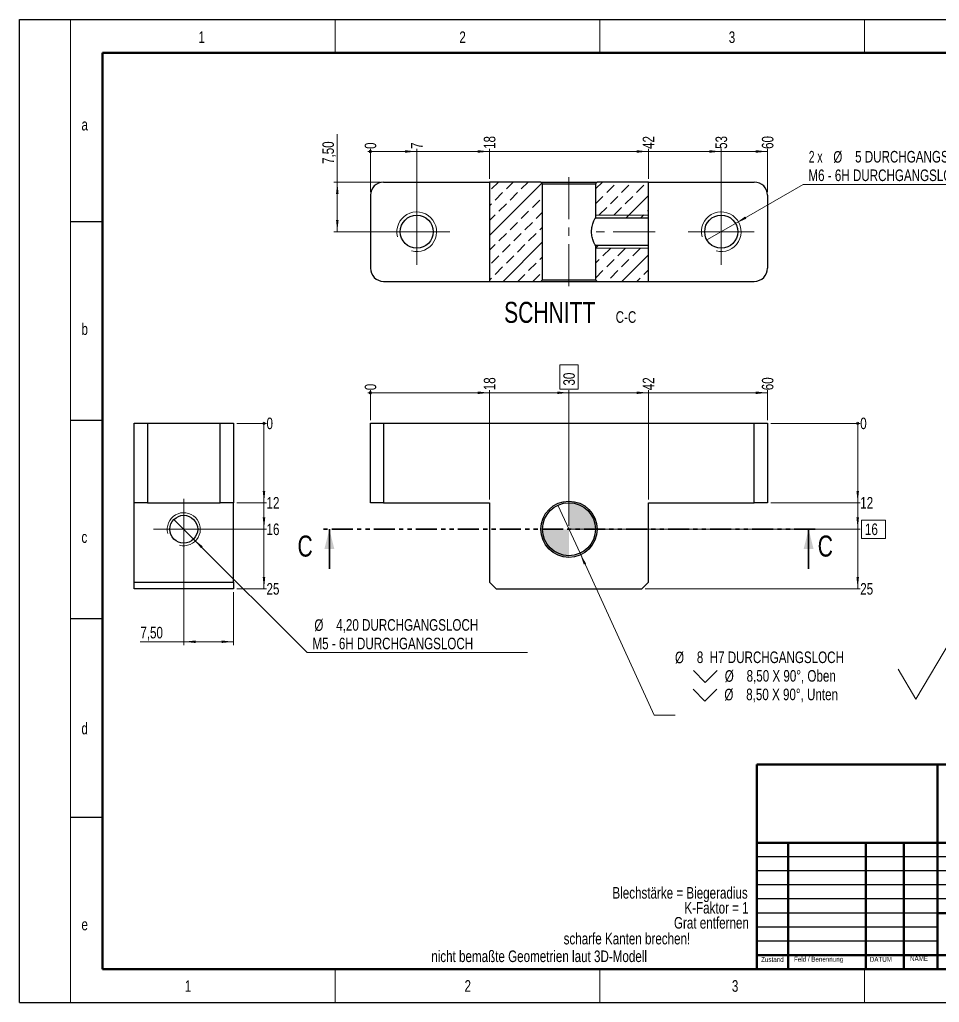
# Model space of a CAD drawing. Header units: millimetres. Extents: x 0 to 420, y 0 to 297.
# Drawn here: x 0 to 277.9, y 0 to 297 of the extents above; entities that cross this region are included whole.
import ezdxf

# ---------------------------------------------------------------- set-up
doc = ezdxf.new("R2010")
doc.units = ezdxf.units.MM
doc.linetypes.add('CENTERX2', pattern=[20.32, 12.7, -2.54, 2.54, -2.54])
doc.linetypes.add('PHANTOM', pattern=[12.7, 6.35, -1.27, 1.27, -1.27, 1.27, -1.27])
doc.styles.add('SLDTEXTSTYLE2', font='TXT', dxfattribs={"width": 0.75})
doc.styles.add('SLDTEXTSTYLE4', font='TXT', dxfattribs={"width": 0.65625})
doc.styles.add('SLDTEXTSTYLE6', font='TXT', dxfattribs={"width": 0.666667})
doc.dimstyles.new('SLDDIMSTYLE0', dxfattribs={"dimtxt": 3.5, "dimasz": 0.254, "dimexe": 0, "dimexo": 0.0625, "dimgap": 0.875, "dimtad": 0, "dimtih": 1, "dimtoh": 1, "dimdec": 0, "dimlfac": 0.5, "dimrnd": 1e-09, "dimdsep": 46, "dimtxsty": 'SLDTEXTSTYLE2', "dimblk1": 'ORIGIN', "dimblk2": 'ORIGIN', "dimsah": 1, "dimcen": 0.09, "dimadec": 0, "dimazin": 2, "dimtfac": 1, "dimtdec": 3, "dimtofl": 0, "dimtmove": 0, "dimatfit": 3, "dimldrblk": 'ORIGIN', "dimfxl": 1, "dimfrac": 2, "dimtolj": 1, "dimtzin": 12, "dimarcsym": 0})
doc.dimstyles.new('SLDDIMSTYLE1', dxfattribs={"dimtxt": 3.5, "dimasz": 3.556, "dimexe": 0, "dimexo": 0.0625, "dimgap": 0.875, "dimtad": 0, "dimtih": 1, "dimtoh": 1, "dimlfac": 0.5, "dimrnd": 1e-09, "dimzin": 12, "dimdsep": 46, "dimtxsty": 'SLDTEXTSTYLE2', "dimsah": 1, "dimcen": 0.09, "dimadec": 0, "dimazin": 3, "dimtfac": 1, "dimtdec": 3, "dimtofl": 0, "dimtmove": 0, "dimatfit": 3, "dimfxl": 1, "dimfrac": 2, "dimtolj": 1, "dimtzin": 12, "dimarcsym": 0})
doc.dimstyles.new('SLDDIMSTYLE2', dxfattribs={"dimtxt": 3.5, "dimasz": 3.556, "dimexe": 0, "dimexo": 0.0625, "dimgap": -0.875, "dimtad": 0, "dimtih": 1, "dimtoh": 1, "dimlfac": 0.5, "dimrnd": 1e-09, "dimzin": 12, "dimdsep": 46, "dimtxsty": 'SLDTEXTSTYLE2', "dimsah": 1, "dimcen": 0.09, "dimadec": 0, "dimazin": 3, "dimtfac": 1, "dimtdec": 3, "dimtofl": 0, "dimtmove": 0, "dimatfit": 3, "dimfxl": 1, "dimfrac": 2, "dimtolj": 1, "dimarcsym": 0})
doc.dimstyles.new('SLDDIMSTYLE3', dxfattribs={"dimtxt": 3.5, "dimasz": 3.556, "dimexe": 0, "dimexo": 0.0625, "dimgap": 0.875, "dimtad": 0, "dimtih": 1, "dimtoh": 1, "dimdec": 6, "dimlfac": 0.5, "dimrnd": 1e-09, "dimzin": 12, "dimdsep": 46, "dimtxsty": 'SLDTEXTSTYLE2', "dimblk1": 'NONE', "dimsah": 1, "dimcen": 0, "dimadec": 0, "dimazin": 3, "dimtfac": 1, "dimtdec": 3, "dimtmove": 0, "dimatfit": 3, "dimldrblk": 'NONE', "dimfxl": 1, "dimfrac": 2, "dimtolj": 1, "dimarcsym": 0})
doc.dimstyles.new('SLDDIMSTYLE5', dxfattribs={"dimtxt": 3.5, "dimasz": 3.556, "dimexe": 0, "dimexo": 0.0625, "dimgap": 0.875, "dimtad": 1, "dimlfac": 0.5, "dimrnd": 1e-09, "dimzin": 12, "dimdsep": 46, "dimtxsty": 'SLDTEXTSTYLE2', "dimsah": 1, "dimcen": 0.09, "dimadec": 0, "dimazin": 3, "dimtfac": 1, "dimtdec": 3, "dimtofl": 0, "dimtmove": 0, "dimatfit": 3, "dimfxl": 1, "dimfrac": 2, "dimtolj": 1, "dimtzin": 12, "dimarcsym": 0})
doc.dimstyles.new('SLDDIMSTYLE6', dxfattribs={"dimtxt": 3.5, "dimasz": 3.556, "dimexe": 0, "dimexo": 0.0625, "dimgap": 0.875, "dimtad": 0, "dimtih": 1, "dimtoh": 1, "dimlfac": 0.5, "dimrnd": 1e-09, "dimzin": 4, "dimdsep": 46, "dimtxsty": 'SLDTEXTSTYLE2', "dimblk1": 'NONE', "dimsah": 1, "dimcen": 0, "dimadec": 0, "dimazin": 1, "dimtfac": 1, "dimtdec": 3, "dimtmove": 0, "dimatfit": 3, "dimldrblk": 'NONE', "dimfxl": 1, "dimfrac": 2, "dimtolj": 1, "dimtzin": 12, "dimarcsym": 0})
doc.dimstyles.new('SLDDIMSTYLE7', dxfattribs={"dimtxt": 3.5, "dimasz": 3.556, "dimexe": 0, "dimexo": 0.0625, "dimgap": 0.875, "dimtad": 0, "dimtih": 1, "dimtoh": 1, "dimdec": 6, "dimlfac": 0.5, "dimrnd": 1e-09, "dimzin": 12, "dimdsep": 46, "dimtxsty": 'SLDTEXTSTYLE2', "dimblk1": 'NONE', "dimsah": 1, "dimcen": 0, "dimadec": 0, "dimazin": 3, "dimtfac": 1, "dimtdec": 3, "dimtmove": 0, "dimatfit": 3, "dimldrblk": 'NONE', "dimfxl": 1, "dimfrac": 2, "dimtolj": 1, "dimtzin": 12, "dimarcsym": 0})
pattern_1 = [(45, (0, 0), (-8.98026, 8.98026), []), (45, (4.49, 0), (-8.98026, 8.98026), [3.175, -1.5875]), (45, (8.98, 0), (-8.98026, 8.98026), [3.175, -1.5875]), (45, (13.47, 0), (-8.98026, 8.98026), [3.175, -1.5875])]

# ---------------------------------------------------------------- blocks, each defined once
blk = doc.blocks.new('SW_NOTE_0_7')
at = {"color": 0, "linetype": 'Continuous', "lineweight": 0, "char_height": 3.5, "attachment_point": 3, "style": 'SLDTEXTSTYLE2'}
for s, insert in [('Blechstärke = Biegeradius', (56.77, 4.51)), ('K-Faktor = 1', (57.05, -0.01)), ('Grat entfernen', (57.12, -4.54))]:
    blk.add_mtext(s, dxfattribs=dict(at, insert=insert))
blk = doc.blocks.new('SW_SFSYMBOL_0')
at = {"color": 0, "linetype": 'Continuous', "lineweight": 0}
for p, q in [((-11.87, -9.07), (-1.17, 9.07)), ((-1.17, 9.07), (29.69, 9.07)), ((-11.87, -9.07), (-17.23, 0))]:
    blk.add_line(p, q, dxfattribs=at)
at = {"color": 0, "linetype": 'Continuous', "lineweight": 0, "insert": (0, 8.19), "char_height": 6.35, "attachment_point": 1, "style": 'SLDTEXTSTYLE4'}
blk.add_mtext('Ra   1,6', dxfattribs=at)
blk = doc.blocks.new('_Origin')
at = {"color": 0, "linetype": 'ByBlock', "lineweight": -2}
blk.add_line((0, 0), (-1, 0), dxfattribs=at)
blk.add_circle((0, 0), 0.5, dxfattribs=at)
blk = doc.blocks.new('_D')
at = {"color": 7, "linetype": 'Continuous', "lineweight": 0}
blk.add_line((226.98, 175), (253.98, 175), dxfattribs=at)
at = {"color": 7, "linetype": 'Continuous', "lineweight": 18, "xscale": 0.762, "yscale": 0.762}
blk.add_blockref('_Origin', (253.22, 175), dxfattribs=at)
at = {"color": 7, "linetype": 'Continuous', "lineweight": 18, "insert": (253.98, 176.73), "char_height": 3.5, "attachment_point": 1, "style": 'SLDTEXTSTYLE2'}
blk.add_mtext('0', dxfattribs=at)
blk = doc.blocks.new('_D_1')
at = {"color": 7, "linetype": 'Continuous', "lineweight": 0}
for p, q in [((253.22, 175), (253.22, 151)), ((226.98, 151), (253.98, 151))]:
    blk.add_line(p, q, dxfattribs=at)
at = {"color": 7, "linetype": 'Continuous', "lineweight": 18}
blk.add_solid([(253.22, 151), (253.6, 154.56), (252.84, 154.56)], dxfattribs=at)
at = {"color": 7, "linetype": 'Continuous', "lineweight": 18, "insert": (253.98, 152.73), "char_height": 3.5, "attachment_point": 1, "style": 'SLDTEXTSTYLE2'}
blk.add_mtext('12', dxfattribs=at)
blk = doc.blocks.new('_D_2')
at = {"color": 7, "linetype": 'Continuous', "lineweight": 0}
for p, q in [((253.22, 151), (253.22, 143)), ((254.34, 140.22), (254.34, 145.78)), ((254.34, 145.78), (261.64, 145.78)), ((261.64, 145.78), (261.64, 140.22)), ((166.98, 143), (253.98, 143)), ((261.64, 140.22), (254.34, 140.22))]:
    blk.add_line(p, q, dxfattribs=at)
at = {"color": 7, "linetype": 'Continuous', "lineweight": 18}
blk.add_solid([(253.22, 143), (253.6, 146.56), (252.84, 146.56)], dxfattribs=at)
at = {"color": 7, "linetype": 'Continuous', "lineweight": 18, "insert": (255.4, 144.73), "char_height": 3.5, "attachment_point": 1, "style": 'SLDTEXTSTYLE2'}
blk.add_mtext('16', dxfattribs=at)
blk = doc.blocks.new('_D_3')
at = {"color": 7, "linetype": 'Continuous', "lineweight": 0}
for p, q in [((253.22, 143), (253.22, 125)), ((188.98, 125), (253.98, 125))]:
    blk.add_line(p, q, dxfattribs=at)
at = {"color": 7, "linetype": 'Continuous', "lineweight": 18}
blk.add_solid([(253.22, 125), (253.6, 128.56), (252.84, 128.56)], dxfattribs=at)
at = {"color": 7, "linetype": 'Continuous', "lineweight": 18, "insert": (253.98, 126.73), "char_height": 3.5, "attachment_point": 1, "style": 'SLDTEXTSTYLE2'}
blk.add_mtext('25', dxfattribs=at)
blk = doc.blocks.new('_D_4')
at = {"color": 7, "linetype": 'Continuous', "lineweight": 0}
blk.add_line((105.98, 176), (105.98, 185), dxfattribs=at)
at = {"color": 7, "linetype": 'Continuous', "lineweight": 18, "xscale": 0.762, "yscale": 0.762}
blk.add_blockref('_Origin', (105.98, 184.24), dxfattribs=at)
at = {"color": 7, "linetype": 'Continuous', "lineweight": 18, "insert": (104.25, 185), "char_height": 3.5, "attachment_point": 1, "rotation": 90, "style": 'SLDTEXTSTYLE2'}
blk.add_mtext('0', dxfattribs=at)
blk = doc.blocks.new('_D_5')
at = {"color": 7, "linetype": 'Continuous', "lineweight": 0}
for p, q in [((105.98, 184.24), (141.98, 184.24)), ((141.98, 152), (141.98, 185))]:
    blk.add_line(p, q, dxfattribs=at)
at = {"color": 7, "linetype": 'Continuous', "lineweight": 18}
blk.add_solid([(141.98, 184.24), (138.43, 184.62), (138.43, 183.86)], dxfattribs=at)
at = {"color": 7, "linetype": 'Continuous', "lineweight": 18, "insert": (140.25, 185), "char_height": 3.5, "attachment_point": 1, "rotation": 90, "style": 'SLDTEXTSTYLE2'}
blk.add_mtext('18', dxfattribs=at)
blk = doc.blocks.new('_D_6')
at = {"color": 7, "linetype": 'Continuous', "lineweight": 0}
for p, q in [((163.2, 185.36), (163.2, 192.66)), ((163.2, 192.66), (168.76, 192.66)), ((168.76, 192.66), (168.76, 185.36)), ((141.98, 184.24), (165.98, 184.24)), ((168.76, 185.36), (163.2, 185.36)), ((165.98, 144), (165.98, 185))]:
    blk.add_line(p, q, dxfattribs=at)
at = {"color": 7, "linetype": 'Continuous', "lineweight": 18}
blk.add_solid([(165.98, 184.24), (162.43, 184.62), (162.43, 183.86)], dxfattribs=at)
at = {"color": 7, "linetype": 'Continuous', "lineweight": 18, "insert": (164.25, 186.42), "char_height": 3.5, "attachment_point": 1, "rotation": 90, "style": 'SLDTEXTSTYLE2'}
blk.add_mtext('30', dxfattribs=at)
blk = doc.blocks.new('_D_7')
at = {"color": 7, "linetype": 'Continuous', "lineweight": 0}
for p, q in [((165.98, 184.24), (189.98, 184.24)), ((189.98, 152), (189.98, 185))]:
    blk.add_line(p, q, dxfattribs=at)
at = {"color": 7, "linetype": 'Continuous', "lineweight": 18}
blk.add_solid([(189.98, 184.24), (186.43, 184.62), (186.43, 183.86)], dxfattribs=at)
at = {"color": 7, "linetype": 'Continuous', "lineweight": 18, "insert": (188.25, 185), "char_height": 3.5, "attachment_point": 1, "rotation": 90, "style": 'SLDTEXTSTYLE2'}
blk.add_mtext('42', dxfattribs=at)
blk = doc.blocks.new('_D_8')
at = {"color": 7, "linetype": 'Continuous', "lineweight": 0}
for p, q in [((189.98, 184.24), (225.98, 184.24)), ((225.98, 176), (225.98, 185))]:
    blk.add_line(p, q, dxfattribs=at)
at = {"color": 7, "linetype": 'Continuous', "lineweight": 18}
blk.add_solid([(225.98, 184.24), (222.43, 184.62), (222.43, 183.86)], dxfattribs=at)
at = {"color": 7, "linetype": 'Continuous', "lineweight": 18, "insert": (224.25, 185), "char_height": 3.5, "attachment_point": 1, "rotation": 90, "style": 'SLDTEXTSTYLE2'}
blk.add_mtext('60', dxfattribs=at)
blk = doc.blocks.new('SW_SYMBOL_HOLE_SINK')
at = {"color": 0, "linetype": 'Continuous', "lineweight": 18}
for p, q in [((0, 875), (800, 75)), ((800, 75), (1600, 875))]:
    blk.add_line(p, q, dxfattribs=at)
blk = doc.blocks.new('_D_9')
at = {"color": 7, "linetype": 'Continuous', "lineweight": 0}
for p, q in [((162.66, 150.28), (169.31, 135.72)), ((169.31, 135.72), (191.67, 86.77)), ((191.67, 86.77), (198.02, 86.77))]:
    blk.add_line(p, q, dxfattribs=at)
at = {"color": 7, "linetype": 'Continuous', "lineweight": 18}
blk.add_solid([(169.31, 135.72), (170.44, 132.33), (171.13, 132.65)], dxfattribs=at)
at = {"color": 7, "linetype": 'Continuous', "lineweight": 18, "xscale": 0.0044707031, "yscale": 0.0044707031, "zscale": 0.0044707031}
for p in [(203.6, 96.36), (203.48, 90.75)]:
    blk.add_blockref('SW_SYMBOL_HOLE_SINK', p, dxfattribs=at)
at = {"color": 7, "linetype": 'Continuous', "lineweight": 18, "char_height": 3.5, "attachment_point": 1, "style": 'SLDTEXTSTYLE2'}
for s, insert in [('%%c', (198.02, 106)), ('8', (204.61, 106.05)), ('H7 DURCHGANGSLOCH', (208.49, 106.05)), ('%%c', (213.05, 100.39)), ('8,50 X 90°, Oben', (219.64, 100.44)), ('%%c', (212.93, 94.78)), ('8,50 X 90°, Unten', (219.52, 94.83))]:
    blk.add_mtext(s, dxfattribs=dict(at, insert=insert))
blk = doc.blocks.new('_None')
blk = doc.blocks.new('SW_DOWELSYMBOL_0')
at = {"linetype": 'Continuous', "lineweight": 0}
h = blk.add_hatch(color=0, dxfattribs=at)
edge = h.paths.add_edge_path(flags=0)
edge.add_arc((0, 0), 8.5, 0, 90)
edge.add_line((0, 8.5), (0, 0))
edge.add_line((0, 0), (8.5, 0))
h = blk.add_hatch(color=0, dxfattribs=at)
edge = h.paths.add_edge_path(flags=0)
edge.add_arc((0, 0), 8.5, 180, 270)
edge.add_line((0, -8.5), (0, 0))
edge.add_line((0, 0), (-8.5, 0))
at = {"color": 0, "linetype": 'Continuous', "lineweight": 0}
blk.add_circle((0, 0), 8.5, dxfattribs=at)
blk = doc.blocks.new('_D_10')
at = {"color": 7, "linetype": 'Continuous', "lineweight": 0}
blk.add_line((65.59, 175), (74.59, 175), dxfattribs=at)
at = {"color": 7, "linetype": 'Continuous', "lineweight": 18, "xscale": 0.762, "yscale": 0.762}
blk.add_blockref('_Origin', (73.83, 175), dxfattribs=at)
at = {"color": 7, "linetype": 'Continuous', "lineweight": 18, "insert": (74.59, 176.73), "char_height": 3.5, "attachment_point": 1, "style": 'SLDTEXTSTYLE2'}
blk.add_mtext('0', dxfattribs=at)
blk = doc.blocks.new('_D_11')
at = {"color": 7, "linetype": 'Continuous', "lineweight": 0}
for p, q in [((73.83, 175), (73.83, 151)), ((65.59, 151), (74.59, 151))]:
    blk.add_line(p, q, dxfattribs=at)
at = {"color": 7, "linetype": 'Continuous', "lineweight": 18}
blk.add_solid([(73.83, 151), (74.21, 154.56), (73.45, 154.56)], dxfattribs=at)
at = {"color": 7, "linetype": 'Continuous', "lineweight": 18, "insert": (74.59, 152.73), "char_height": 3.5, "attachment_point": 1, "style": 'SLDTEXTSTYLE2'}
blk.add_mtext('12', dxfattribs=at)
blk = doc.blocks.new('_D_12')
at = {"color": 7, "linetype": 'Continuous', "lineweight": 0}
for p, q in [((73.83, 151), (73.83, 143)), ((50.59, 143), (74.59, 143))]:
    blk.add_line(p, q, dxfattribs=at)
at = {"color": 7, "linetype": 'Continuous', "lineweight": 18}
blk.add_solid([(73.83, 143), (74.21, 146.56), (73.45, 146.56)], dxfattribs=at)
at = {"color": 7, "linetype": 'Continuous', "lineweight": 18, "insert": (74.59, 144.73), "char_height": 3.5, "attachment_point": 1, "style": 'SLDTEXTSTYLE2'}
blk.add_mtext('16', dxfattribs=at)
blk = doc.blocks.new('_D_13')
at = {"color": 7, "linetype": 'Continuous', "lineweight": 0}
for p, q in [((73.83, 143), (73.83, 125)), ((65.59, 125), (74.59, 125))]:
    blk.add_line(p, q, dxfattribs=at)
at = {"color": 7, "linetype": 'Continuous', "lineweight": 18}
blk.add_solid([(73.83, 125), (74.21, 128.56), (73.45, 128.56)], dxfattribs=at)
at = {"color": 7, "linetype": 'Continuous', "lineweight": 18, "insert": (74.59, 126.73), "char_height": 3.5, "attachment_point": 1, "style": 'SLDTEXTSTYLE2'}
blk.add_mtext('25', dxfattribs=at)
blk = doc.blocks.new('_D_14')
at = {"color": 7, "linetype": 'Continuous', "lineweight": 0}
for p, q in [((49.59, 142), (49.59, 108)), ((64.59, 124), (64.59, 108)), ((49.59, 109), (36.46, 109)), ((64.59, 109), (49.59, 109))]:
    blk.add_line(p, q, dxfattribs=at)
at = {"color": 7, "linetype": 'Continuous', "lineweight": 18}
for points in [[(49.59, 109), (53.15, 108.62), (53.15, 109.38)], [(64.59, 109), (61.04, 109.38), (61.04, 108.62)]]:
    blk.add_solid(points, dxfattribs=at)
at = {"color": 7, "linetype": 'Continuous', "lineweight": 18, "insert": (36.46, 113.51), "char_height": 3.5, "attachment_point": 1, "style": 'SLDTEXTSTYLE2'}
blk.add_mtext('7,50', dxfattribs=at)
blk = doc.blocks.new('_D_15')
at = {"color": 7, "linetype": 'Continuous', "lineweight": 0}
for p, q in [((46.62, 145.97), (52.56, 140.03)), ((52.56, 140.03), (86.89, 105.71)), ((86.89, 105.71), (153.45, 105.71))]:
    blk.add_line(p, q, dxfattribs=at)
at = {"color": 7, "linetype": 'Continuous', "lineweight": 18}
blk.add_solid([(52.56, 140.03), (54.81, 137.25), (55.35, 137.79)], dxfattribs=at)
at = {"color": 7, "linetype": 'Continuous', "lineweight": 18, "char_height": 3.5, "attachment_point": 1, "style": 'SLDTEXTSTYLE2'}
for s, insert in [('%%c', (89.05, 115.78)), ('4,20 DURCHGANGSLOCH', (95.65, 115.83)), ('M5 - 6H DURCHGANGSLOCH', (88.47, 110.22))]:
    blk.add_mtext(s, dxfattribs=dict(at, insert=insert))
blk = doc.blocks.new('SW_CENTERMARKSYMBOL_0')
at = {"color": 0, "linetype": 'Continuous', "lineweight": 18}
for p, q in [((0, 5), (0, 9.2)), ((0, 0), (0, 5)), ((-5, 0), (-9.2, 0)), ((0, 0), (-5, 0)), ((0, 0), (0, -5)), ((0, 0), (5, 0)), ((5, 0), (9.2, 0)), ((0, -5), (0, -9.2))]:
    blk.add_line(p, q, dxfattribs=at)
blk = doc.blocks.new('_D_17')
at = {"color": 7, "linetype": 'Continuous', "lineweight": 0}
blk.add_line((105.98, 244.91), (105.98, 257.92), dxfattribs=at)
at = {"color": 7, "linetype": 'Continuous', "lineweight": 18, "xscale": 0.762, "yscale": 0.762}
blk.add_blockref('_Origin', (105.98, 257.15), dxfattribs=at)
at = {"color": 7, "linetype": 'Continuous', "lineweight": 18, "insert": (104.25, 257.92), "char_height": 3.5, "attachment_point": 1, "rotation": 90, "style": 'SLDTEXTSTYLE2'}
blk.add_mtext('0', dxfattribs=at)
blk = doc.blocks.new('_D_18')
at = {"color": 7, "linetype": 'Continuous', "lineweight": 0}
for p, q in [((105.98, 257.15), (119.98, 257.15)), ((119.98, 233.91), (119.98, 257.92))]:
    blk.add_line(p, q, dxfattribs=at)
at = {"color": 7, "linetype": 'Continuous', "lineweight": 18}
blk.add_solid([(119.98, 257.15), (116.43, 257.54), (116.43, 256.77)], dxfattribs=at)
at = {"color": 7, "linetype": 'Continuous', "lineweight": 18, "insert": (118.25, 257.92), "char_height": 3.5, "attachment_point": 1, "rotation": 90, "style": 'SLDTEXTSTYLE2'}
blk.add_mtext('7', dxfattribs=at)
blk = doc.blocks.new('_D_19')
at = {"color": 7, "linetype": 'Continuous', "lineweight": 0}
for p, q in [((119.98, 257.15), (141.98, 257.15)), ((141.98, 248.91), (141.98, 257.92))]:
    blk.add_line(p, q, dxfattribs=at)
at = {"color": 7, "linetype": 'Continuous', "lineweight": 18}
blk.add_solid([(141.98, 257.15), (138.43, 257.54), (138.43, 256.77)], dxfattribs=at)
at = {"color": 7, "linetype": 'Continuous', "lineweight": 18, "insert": (140.25, 257.92), "char_height": 3.5, "attachment_point": 1, "rotation": 90, "style": 'SLDTEXTSTYLE2'}
blk.add_mtext('18', dxfattribs=at)
blk = doc.blocks.new('_D_20')
at = {"color": 7, "linetype": 'Continuous', "lineweight": 0}
for p, q in [((141.98, 257.15), (189.98, 257.15)), ((189.98, 248.91), (189.98, 257.92))]:
    blk.add_line(p, q, dxfattribs=at)
at = {"color": 7, "linetype": 'Continuous', "lineweight": 18}
blk.add_solid([(189.98, 257.15), (186.43, 257.54), (186.43, 256.77)], dxfattribs=at)
at = {"color": 7, "linetype": 'Continuous', "lineweight": 18, "insert": (188.25, 257.92), "char_height": 3.5, "attachment_point": 1, "rotation": 90, "style": 'SLDTEXTSTYLE2'}
blk.add_mtext('42', dxfattribs=at)
blk = doc.blocks.new('_D_21')
at = {"color": 7, "linetype": 'Continuous', "lineweight": 0}
for p, q in [((189.98, 257.15), (211.98, 257.15)), ((211.98, 233.91), (211.98, 257.92))]:
    blk.add_line(p, q, dxfattribs=at)
at = {"color": 7, "linetype": 'Continuous', "lineweight": 18}
blk.add_solid([(211.98, 257.15), (208.43, 257.54), (208.43, 256.77)], dxfattribs=at)
at = {"color": 7, "linetype": 'Continuous', "lineweight": 18, "insert": (210.25, 257.92), "char_height": 3.5, "attachment_point": 1, "rotation": 90, "style": 'SLDTEXTSTYLE2'}
blk.add_mtext('53', dxfattribs=at)
blk = doc.blocks.new('_D_22')
at = {"color": 7, "linetype": 'Continuous', "lineweight": 0}
for p, q in [((211.98, 257.15), (225.98, 257.15)), ((225.98, 244.91), (225.98, 257.92))]:
    blk.add_line(p, q, dxfattribs=at)
at = {"color": 7, "linetype": 'Continuous', "lineweight": 18}
blk.add_solid([(225.98, 257.15), (222.43, 257.54), (222.43, 256.77)], dxfattribs=at)
at = {"color": 7, "linetype": 'Continuous', "lineweight": 18, "insert": (224.25, 257.92), "char_height": 3.5, "attachment_point": 1, "rotation": 90, "style": 'SLDTEXTSTYLE2'}
blk.add_mtext('60', dxfattribs=at)
blk = doc.blocks.new('_D_23')
at = {"color": 7, "linetype": 'Continuous', "lineweight": 0}
for p, q in [((95.98, 247.91), (95.98, 262.43)), ((108.98, 247.91), (94.98, 247.91)), ((95.98, 247.91), (95.98, 232.91)), ((118.98, 232.91), (94.98, 232.91))]:
    blk.add_line(p, q, dxfattribs=at)
at = {"color": 7, "linetype": 'Continuous', "lineweight": 18}
for points in [[(95.98, 247.91), (95.6, 244.35), (96.36, 244.35)], [(95.98, 232.91), (96.36, 236.46), (95.6, 236.46)]]:
    blk.add_solid(points, dxfattribs=at)
at = {"color": 7, "linetype": 'Continuous', "lineweight": 18, "insert": (91.47, 253.38), "char_height": 3.5, "attachment_point": 1, "rotation": 90, "style": 'SLDTEXTSTYLE2'}
blk.add_mtext('7,50', dxfattribs=at)
blk = doc.blocks.new('_D_24')
at = {"color": 7, "linetype": 'Continuous', "lineweight": 0}
for p, q in [((216.31, 235.41), (236.73, 247.2)), ((236.73, 247.2), (303.29, 247.2)), ((207.65, 230.41), (216.31, 235.41))]:
    blk.add_line(p, q, dxfattribs=at)
at = {"color": 7, "linetype": 'Continuous', "lineweight": 18}
blk.add_solid([(216.31, 235.41), (219.58, 236.86), (219.2, 237.52)], dxfattribs=at)
at = {"color": 7, "linetype": 'Continuous', "lineweight": 18, "char_height": 3.5, "attachment_point": 1}
for s, insert, style in [('2 x', (238.43, 257.32), 'SLDTEXTSTYLE6'), ('%%c', (245.84, 257.27), 'SLDTEXTSTYLE2'), ('5 DURCHGANGSLOCH', (252.43, 257.32), 'SLDTEXTSTYLE2'), ('M6 - 6H DURCHGANGSLOCH', (238.32, 251.71), 'SLDTEXTSTYLE2')]:
    blk.add_mtext(s, dxfattribs=dict(at, insert=insert, style=style))
blk = doc.blocks.new('SW_NOTE_0_8')
at = {"color": 0, "linetype": 'Continuous', "lineweight": 0, "attachment_point": 2, "style": 'SLDTEXTSTYLE2'}
for s, insert, char_height in [('SCHNITT', (16.07, 8.19), 6.35), ('C-C', (39.1, 5.35), 3.5)]:
    blk.add_mtext(s, dxfattribs=dict(at, insert=insert, char_height=char_height))
blk = doc.blocks.new('SW_CENTERMARKSYMBOL_1')
at = {"color": 0, "linetype": 'Continuous', "lineweight": 18}
for p, q in [((0, 5), (0, 10)), ((0, 0), (0, 5)), ((-5, 0), (-10, 0)), ((0, 0), (-5, 0)), ((0, 0), (0, -5)), ((0, 0), (5, 0)), ((5, 0), (10, 0)), ((0, -5), (0, -10))]:
    blk.add_line(p, q, dxfattribs=at)
blk = doc.blocks.new('SW_CENTERMARKSYMBOL_2')
at = {"color": 0, "linetype": 'Continuous', "lineweight": 18}
for p, q in [((0, 5), (0, 10)), ((0, 0), (0, 5)), ((-5, 0), (-10, 0)), ((0, 0), (-5, 0)), ((0, 0), (0, -5)), ((0, 0), (5, 0)), ((5, 0), (10, 0)), ((0, -5), (0, -10))]:
    blk.add_line(p, q, dxfattribs=at)

msp = doc.modelspace()

# ---------------------------------------------------------------- hatches: boundary and pattern name
at = {"linetype": 'Continuous', "lineweight": 18}
h = msp.add_hatch(dxfattribs=at)
h.set_pattern_fill('DIN 201 Leichtmetall und Aluminiumlegierung', style=0, pattern_type=2)
h.set_pattern_definition(pattern_1)
h.paths.add_polyline_path([(157.9818035, 218.4076105), (157.9818035, 247.4076105), (157.4818035, 247.9076105), (141.9818035, 247.9076105), (141.9818035, 217.9076105), (157.4818035, 217.9076105)], flags=0)
h = msp.add_hatch(dxfattribs=at)
h.set_pattern_fill('DIN 201 Leichtmetall und Aluminiumlegierung', style=0, pattern_type=2)
h.set_pattern_definition(pattern_1)
h.paths.add_polyline_path([(189.9818035, 237.1076105), (189.9818035, 247.9076105), (174.4818035, 247.9076105), (173.9818035, 247.4076105), (173.9818035, 237.1076105)], flags=0)
h = msp.add_hatch(dxfattribs=at)
h.set_pattern_fill('DIN 201 Leichtmetall und Aluminiumlegierung', style=0, pattern_type=2)
h.set_pattern_definition(pattern_1)
h.paths.add_polyline_path([(173.9818035, 228.7076105), (173.9818035, 218.4076105), (174.4818035, 217.9076105), (189.9818035, 217.9076105), (189.9818035, 228.7076105)], flags=0)

# ---------------------------------------------------------------- linework, layer by layer
at = {"color": 7, "linetype": 'Continuous', "lineweight": 25}
for p, q in [((0.0039786, 0.02368), (0.0039786, 296.9917057)), ((0.0039786, 296.9917057), (419.9752214, 296.9917057)), ((109.9818035, 247.9076105), (141.9818035, 247.9076105)), ((157.4818035, 247.9076105), (141.9818035, 247.9076105)), ((141.9818035, 247.9076105), (141.9818035, 217.9076105)), ((157.9818035, 247.4076105), (157.4818035, 247.9076105)), ((157.4818035, 247.9076105), (174.4818035, 247.9076105)), ((157.9818035, 247.4076105), (173.9818035, 247.4076105)), ((157.9818035, 218.4076105), (157.9818035, 247.4076105)), ((174.4818035, 247.9076105), (173.9818035, 247.4076105)), ((173.9818035, 247.4076105), (173.9818035, 237.1076105)), ((189.9818035, 247.9076105), (174.4818035, 247.9076105)), ((189.9818035, 237.1076105), (189.9818035, 247.9076105)), ((189.9818035, 247.9076105), (221.9818035, 247.9076105)), ((105.9818035, 243.9076105), (105.9818035, 221.9076105)), ((225.9818035, 243.9076105), (225.9818035, 221.9076105)), ((15.3384379, 235.9917057), (25.0039786, 235.9917057)), ((173.9818035, 237.1076105), (189.9818035, 237.1076105)), ((189.9818035, 228.7076105), (189.9818035, 237.1076105)), ((173.9818035, 228.7076105), (173.9818035, 218.4076105)), ((189.9818035, 228.7076105), (173.9818035, 228.7076105)), ((189.9818035, 217.9076105), (189.9818035, 228.7076105)), ((109.9818035, 217.9076105), (141.9818035, 217.9076105)), ((141.9818035, 217.9076105), (157.4818035, 217.9076105)), ((157.4818035, 217.9076105), (157.9818035, 218.4076105)), ((157.4818035, 217.9076105), (174.4818035, 217.9076105)), ((157.9818035, 218.4076105), (173.9818035, 218.4076105)), ((173.9818035, 218.4076105), (174.4818035, 217.9076105)), ((174.4818035, 217.9076105), (189.9818035, 217.9076105)), ((189.9818035, 217.9076105), (221.9818035, 217.9076105)), ((15.3384379, 175.9917057), (25.0039786, 175.9917057)), ((34.594042, 151.0006292), (34.594042, 175.0006292)), ((34.594042, 175.0006292), (38.594042, 175.0006292)), ((38.594042, 175.0006292), (38.594042, 151.0006292)), ((38.594042, 175.0006292), (60.594042, 175.0006292)), ((60.594042, 151.0006292), (60.594042, 175.0006292)), ((60.594042, 175.0006292), (64.594042, 175.0006292)), ((64.594042, 175.0006292), (64.594042, 151.0006292)), ((105.9818035, 151.0006292), (105.9818035, 175.0006292)), ((105.9818035, 175.0006292), (109.9818035, 175.0006292)), ((109.9818035, 175.0006292), (109.9818035, 151.0006292)), ((109.9818035, 175.0006292), (221.9818035, 175.0006292)), ((221.9818035, 151.0006292), (221.9818035, 175.0006292)), ((221.9818035, 175.0006292), (225.9818035, 175.0006292)), ((225.9818035, 175.0006292), (225.9818035, 151.0006292)), ((38.594042, 151.0006292), (34.594042, 151.0006292)), ((34.594042, 127.0006292), (34.594042, 151.0006292)), ((38.594042, 151.0006292), (60.594042, 151.0006292)), ((64.594042, 151.0006292), (60.594042, 151.0006292)), ((64.594042, 127.0006292), (64.594042, 151.0006292)), ((109.9818035, 151.0006292), (105.9818035, 151.0006292)), ((109.9818035, 151.0006292), (141.9818035, 151.0006292)), ((141.9818035, 151.0006292), (141.9818035, 127.0006292)), ((189.9818035, 151.0006292), (221.9818035, 151.0006292)), ((189.9818035, 127.0006292), (189.9818035, 151.0006292)), ((225.9818035, 151.0006292), (221.9818035, 151.0006292)), ((34.594042, 127.0006292), (64.594042, 127.0006292)), ((34.594042, 125.0006292), (34.594042, 127.0006292)), ((64.594042, 125.0006292), (34.594042, 125.0006292)), ((64.594042, 127.0006292), (64.594042, 125.0006292)), ((141.9818035, 127.0006292), (143.9818035, 125.0006292)), ((143.9818035, 125.0006292), (187.9818035, 125.0006292)), ((187.9818035, 125.0006292), (189.9818035, 127.0006292)), ((15.3384379, 115.9917057), (25.0039786, 115.9917057)), ((15.3384379, 55.9917057), (25.0039786, 55.9917057)), ((321.5752214, 44.02368), (222.7752214, 44.02368)), ((321.5752214, 39.77368), (222.7752214, 39.77368)), ((321.5752214, 35.52368), (222.7752214, 35.52368)), ((321.5752214, 31.27368), (222.7752214, 31.27368)), ((277.3752214, 27.02368), (222.7752214, 27.02368)), ((277.3752214, 22.773608), (222.7752214, 22.773608)), ((277.3752214, 18.52368), (222.7752214, 18.52368)), ((0.0039786, 0.02368), (419.9752214, 0.02368))]:
    msp.add_line(p, q, dxfattribs=at)
at = {"color": 7, "linetype": 'Continuous', "lineweight": 18}
for p, q in [((15.3384379, 296.9917057), (15.3384379, 0.02368)), ((95.3002623, 296.9917057), (95.3002623, 286.9917057)), ((175.2620866, 296.9917057), (175.2620866, 286.9917057)), ((255.2239109, 296.9917057), (255.2239109, 286.9917057)), ((189.9818035, 237.9076105), (173.9818035, 237.9076105)), ((189.9818035, 227.9076105), (173.9818035, 227.9076105)), ((95.3002623, 10.02368), (95.3002623, 0.02368)), ((175.2620866, 10.02368), (175.2620866, 0.02368)), ((255.2239109, 10.02368), (255.2239109, 0.02368))]:
    msp.add_line(p, q, dxfattribs=at)
at = {"color": 7, "linetype": 'Continuous', "lineweight": 50}
for p, q in [((25.0039786, 10.02368), (25.0039786, 286.9917057)), ((25.0039786, 286.9917057), (409.9752214, 286.9917057)), ((222.7752214, 71.8979988), (409.9752214, 71.8979988)), ((222.7752214, 71.8979988), (222.7752214, 10.02368)), ((277.3752214, 10.02368), (277.3752214, 71.8979988)), ((409.9752214, 48.27368), (222.7752214, 48.27368)), ((232.1766982, 48.27368), (232.1766982, 10.02368)), ((255.6679334, 48.27368), (255.6679334, 10.02368)), ((267.1741476, 48.27368), (267.1741476, 10.02368)), ((277.3752214, 27.02368), (409.9752214, 27.02368)), ((222.7752214, 14.27368), (409.9752214, 14.27368)), ((25.0039786, 10.02368), (409.9752214, 10.02368))]:
    msp.add_line(p, q, dxfattribs=at)
at = {"color": 7, "linetype": 'CENTERX2', "lineweight": 18}
for p, q in [((165.9818035, 249.4289468), (165.9818035, 216.4076105)), ((191.9818035, 232.9076105), (171.9818035, 232.9076105))]:
    msp.add_line(p, q, dxfattribs=at)
at = {"color": 7, "linetype": 'PHANTOM', "lineweight": 35}
msp.add_line((240.3818035, 143.0006292), (91.5818035, 143.0006292), dxfattribs=at)
at = {"color": 7, "linetype": 'Continuous', "lineweight": 35}
for p, q in [((93.5818035, 131.0006292), (93.5818035, 143.0006292)), ((238.3818035, 131.0006292), (238.3818035, 143.0006292))]:
    msp.add_line(p, q, dxfattribs=at)
at = {"color": 7, "linetype": 'Continuous', "lineweight": 25}
for centre, radius in [((119.9818035, 232.9076105), 5), ((211.9818035, 232.9076105), 5), ((165.9818035, 143.0006292), 8.5), ((165.9818035, 143.0006292), 8), ((49.594042, 143.0006292), 4.2)]:
    msp.add_circle(centre, radius, dxfattribs=at)
for centre, start, end in [((109.9818035, 243.9076105), 90, 180), ((221.9818035, 243.9076105), 0, 90), ((109.9818035, 221.9076105), 180, 270), ((221.9818035, 221.9076105), 270, 0)]:
    msp.add_arc(centre, 4, start, end, dxfattribs=at)
at = {"color": 7, "linetype": 'Continuous', "lineweight": 18}
for centre, radius in [((119.9818035, 232.9076105), 6), ((211.9818035, 232.9076105), 6), ((49.594042, 143.0006292), 5)]:
    msp.add_arc(centre, radius, 255, 195, dxfattribs=at)
at = {"color": 7, "linetype": 'Continuous', "lineweight": 25}
msp.add_open_spline([(173.9818035, 228.7076105), (173.9818035, 228.7076105), (173.9668166, 228.7359613), (173.9098092, 228.8461455), (173.8670303, 228.9294955), (173.7088686, 229.2494792), (173.5606052, 229.5609621), (173.3325489, 230.132018), (173.2547025, 230.3423704), (173.108258, 230.7929592), (173.0403203, 231.0307892), (172.9235685, 231.5336022), (172.8744255, 231.8025444), (172.8083472, 232.3466906), (172.7908159, 232.6227238), (172.7904298, 233.1831157), (172.8081987, 233.4667535), (172.8741571, 234.0110175), (172.9228224, 234.2782739), (173.040652, 234.7859917), (173.1090304, 235.0248699), (173.2556884, 235.4756499), (173.3337071, 235.6862601), (173.5618066, 236.2569497), (173.710176, 236.5684325), (173.867198, 236.8860419), (173.9098442, 236.9691468), (173.9671709, 237.0799409), (173.9818035, 237.1076105), (173.9818035, 237.1076105)], degree=3, knots=[0, 0, 0, 0, 0.0625, 0.0625, 0.125, 0.125, 0.25, 0.25, 0.3125, 0.3125, 0.375, 0.375, 0.4375, 0.4375, 0.5, 0.5, 0.5625, 0.5625, 0.625, 0.625, 0.6875, 0.6875, 0.75, 0.75, 0.875, 0.875, 0.9375, 0.9375, 1, 1, 1, 1], dxfattribs=at)
at = {"color": 7, "linetype": 'Continuous', "lineweight": 35}
for points in [[(93.5818035, 143.0006292), (92.0818035, 137.0006292), (95.0818035, 137.0006292)], [(238.3818035, 143.0006292), (236.8818035, 137.0006292), (239.8818035, 137.0006292)]]:
    msp.add_solid(points, dxfattribs=at)

# ---------------------------------------------------------------- block references
at = {"color": 7, "linetype": 'Continuous', "lineweight": 0}
for name, p in [('SW_CENTERMARKSYMBOL_1', (119.9818035, 232.9076105)), ('SW_CENTERMARKSYMBOL_2', (211.9818035, 232.9076105)), ('SW_NOTE_0_8', (144.1066306, 203.5217075)), ('SW_CENTERMARKSYMBOL_0', (49.594042, 143.0006292)), ('SW_DOWELSYMBOL_0', (165.9818035, 143.0006292)), ('SW_SFSYMBOL_0', (282.6900175, 100.6701178)), ('SW_NOTE_0_7', (163.2187241, 30.3540485))]:
    msp.add_blockref(name, p, dxfattribs=at)

# ---------------------------------------------------------------- texts
at = {"color": 7, "linetype": 'Continuous', "lineweight": 0, "attachment_point": 1, "style": 'SLDTEXTSTYLE2'}
for s, insert, char_height in [('1', (54.0453823, 293.4361381), 3.5), ('2', (132.859206, 293.4361381), 3.5), ('3', (214.2560347, 293.4361381), 3.5), ('a', (18.6785884, 267.0172048), 3.5), ('b', (18.6785884, 205.2312638), 3.5), ('c', (18.6785884, 142.3738903), 3.5), ('d', (18.6785884, 84.5165351), 3.5), ('e', (18.6785884, 25.3073576), 3.5), ('scharfe Kanten brechen!', (164.3659534, 21.036044), 3.5), ('nicht bemaßte Geometrien laut 3D-Modell', (124.3735985, 15.6925872), 3.5), ('Zustand', (224.0352772, 13.7220607), 1.5), ('Feld / Benennung', (233.9723748, 13.8128318), 1.5), ('DATUM', (256.8849949, 13.7754984), 1.5), ('NAME', (269.0348238, 14.0190155), 1.5), ('1', (49.9255953, 6.7220826), 3.5), ('2', (134.4227104, 6.7220826), 3.5), ('3', (215.1942891, 6.7220826), 3.5)]:
    msp.add_mtext(s, dxfattribs=dict(at, insert=insert, char_height=char_height))
at = {"color": 7, "linetype": 'Continuous', "char_height": 6.35, "attachment_point": 1, "style": 'SLDTEXTSTYLE2'}
for insert in [(83.9489175, 141.0821819), (241.1340566, 141.0821819)]:
    msp.add_mtext('C', dxfattribs=dict(at, insert=insert))

# ---------------------------------------------------------------- dimensions: what is measured, and where the dimension line sits
at = {"color": 7, "linetype": 'Continuous', "lineweight": 18}
dim = msp.add_linear_dim(base=(95.9818035, 232.9076105), p1=(109.9818035, 247.9076105), p2=(119.9818035, 232.9076105), angle=90, dimstyle='SLDDIMSTYLE5', dxfattribs=at)
dim.commit()
dim.dimension.update_dxf_attribs({"geometry": '_D_23', "text_midpoint": (95.9818035, 257.9076105), "dimtype": 160})
for feature_location, offset, dtype, origin, dimstyle, picture, middle in [((141.9818035, 247.9076105), (0, 10.00861), 1, (105.9818035, 243.9076105), 'SLDDIMSTYLE1', '_D_19', (141.9818035, 260.5023317)), ((189.9818035, 247.9076105), (0, 10.00861), 1, (105.9818035, 243.9076105), 'SLDDIMSTYLE1', '_D_20', (189.9818035, 260.5023317)), ((211.9818035, 232.9076105), (0, 25.00861), 1, (105.9818035, 243.9076105), 'SLDDIMSTYLE1', '_D_21', (211.9818035, 260.5023317)), ((225.9818035, 243.9076105), (0, 14.00861), 1, (105.9818035, 243.9076105), 'SLDDIMSTYLE1', '_D_22', (225.9818035, 260.5023317)), ((105.981803451, 243.907610505), (0, 14.0086099771), 1, (105.981803451, 243.907610505), 'SLDDIMSTYLE0', '_D_17', (105.981803451, 259.2092760789)), ((119.9818035, 232.9076105), (0, 25.00861), 1, (105.9818035, 243.9076105), 'SLDDIMSTYLE1', '_D_18', (119.9818035, 259.2092761)), ((165.9818035, 143.0006292), (0, 42), 1, (105.9818035, 175.0006292), 'SLDDIMSTYLE2', '_D_6', (165.9818035, 189.0086155)), ((141.9818035, 151.0006292), (0, 34), 1, (105.9818035, 175.0006292), 'SLDDIMSTYLE1', '_D_5', (141.9818035, 187.5867404)), ((189.9818035, 151.0006292), (0, 34), 1, (105.9818035, 175.0006292), 'SLDDIMSTYLE1', '_D_7', (189.9818035, 187.5867404)), ((225.9818035, 175.0006292), (0, 10), 1, (105.9818035, 175.0006292), 'SLDDIMSTYLE1', '_D_8', (225.9818035, 187.5867404)), ((105.981803451, 175.000629242), (0, 10), 1, (105.981803451, 175.000629242), 'SLDDIMSTYLE0', '_D_4', (105.981803451, 186.2936848388)), ((64.5940419852, 175.000629242), (10, 0), 0, (64.5940419852, 175.000629242), 'SLDDIMSTYLE0', '_D_10', (75.887097582, 175.000629242)), ((225.981803451, 175.000629242), (28, 0), 0, (225.981803451, 175.000629242), 'SLDDIMSTYLE0', '_D', (255.2748590477, 175.000629242)), ((49.594042, 143.0006292), (25, 0), 0, (64.594042, 175.0006292), 'SLDDIMSTYLE1', '_D_12', (77.1801532, 143.0006292)), ((64.594042, 151.0006292), (10, 0), 0, (64.594042, 175.0006292), 'SLDDIMSTYLE1', '_D_11', (77.1801532, 151.0006292)), ((64.594042, 125.0006292), (10, 0), 0, (64.594042, 175.0006292), 'SLDDIMSTYLE1', '_D_13', (77.1801532, 125.0006292)), ((165.9818035, 143.0006292), (88, 0), 0, (225.9818035, 175.0006292), 'SLDDIMSTYLE2', '_D_2', (257.9897897, 143.0006292)), ((187.9818035, 125.0006292), (66, 0), 0, (225.9818035, 175.0006292), 'SLDDIMSTYLE1', '_D_3', (256.5679146, 125.0006292)), ((225.9818035, 151.0006292), (28, 0), 0, (225.9818035, 175.0006292), 'SLDDIMSTYLE1', '_D_1', (256.5679146, 151.0006292))]:
    dim = msp.add_ordinate_dim(feature_location=feature_location, offset=offset, dtype=dtype, origin=origin, dimstyle=dimstyle, dxfattribs=at)
    dim.commit()
    dim.dimension.update_dxf_attribs({"geometry": picture, "text_midpoint": middle})
for p1, p2, text, dimstyle, picture, middle in [((207.6516764, 230.4076105), (216.3119305, 235.4076105), '2 x <> DURCHGANGSLOCH\\PM6 - 6H DURCHGANGSLOCH\\P', 'SLDDIMSTYLE7', '_D_24', (270.8066583, 252.7803321)), ((162.6581915, 150.2775519), (169.3054154, 135.7237065), '<> DURCHGANGSLOCH\\P{\\fGDT;w}%%c 8.50 X 90°, Oben\\P{\\fGDT;w}%%c 8.50 X 90°, Unten', 'SLDDIMSTYLE3', '_D_9', (230.2227313, 98.6803253)), ((46.6241935, 145.9704777), (52.5638905, 140.0307808), '<> DURCHGANGSLOCH\\PM5 - 6H DURCHGANGSLOCH\\P', 'SLDDIMSTYLE6', '_D_15', (120.959932, 111.2920332))]:
    dim = msp.add_diameter_dim_2p(p1=p1, p2=p2, text=text, dimstyle=dimstyle, dxfattribs=at)
    dim.commit()
    dim.dimension.update_dxf_attribs({"geometry": picture, "text_midpoint": middle, "dimtype": 163})
dim = msp.add_linear_dim(base=(49.594042, 109.0006292), p1=(64.594042, 125.0006292), p2=(49.594042, 143.0006292), dimstyle='SLDDIMSTYLE5', dxfattribs=at)
dim.commit()
dim.dimension.update_dxf_attribs({"geometry": '_D_14', "text_midpoint": (40.9867838, 109.0006292), "dimtype": 160})

doc.saveas('drawing.dxf')
